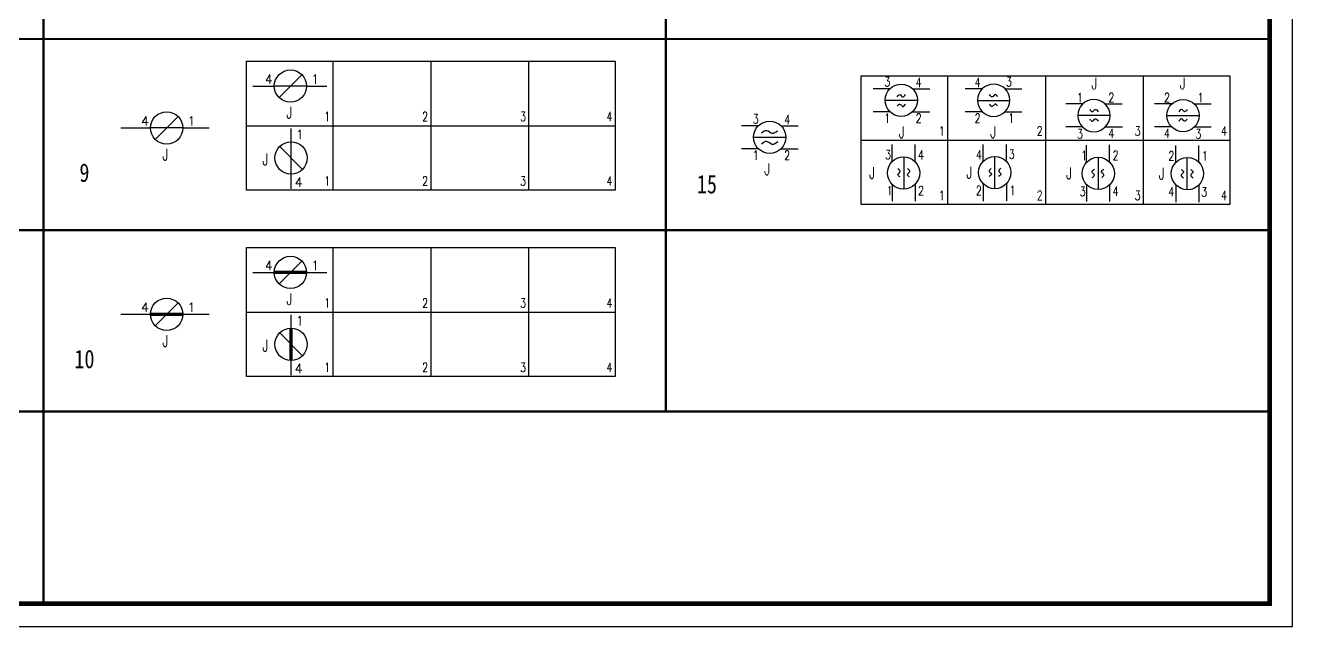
# Model space of a CAD drawing. Extents: x 3230 to 3738, y 3535 to 3831.
# Drawn here: x 3463.1 to 3738, y 3535.1 to 3665.5 of the extents above; entities that cross this region are included whole.
import ezdxf
from ezdxf.enums import TextEntityAlignment as Align

# ---------------------------------------------------------------- set-up
doc = ezdxf.new("R2010")
doc.units = 0
doc.header["$LTSCALE"] = 10
doc.header["$MEASUREMENT"] = 0
doc.layers.get('0').update_dxf_attribs({"linetype": 'CONTINUOUS'})
doc.layers.add('1', color=1, linetype='CONTINUOUS')
doc.styles.get("Standard").update_dxf_attribs({"font": 'txt', "bigfont": 'hz'})
doc.styles.add('宋体', font='SimSun.ttf', dxfattribs={"width": 0.8})

# ---------------------------------------------------------------- blocks, each defined once
blk = doc.blocks.new('A$C1EA12CA7')
at = {"lineweight": -3}
for p, q in [((3.02, 8.55), (3.02, 12.28)), ((8.02, 8.6), (8.02, 12.3)), ((3.02, 3.75), (3.02, 0.02)), ((8.02, 3.71), (8.02, 0))]:
    blk.add_line(p, q, dxfattribs=at)
at = {"color": 1, "lineweight": 30}
blk.add_line((5.52, 2.68), (5.52, 9.65), dxfattribs=at)
at = {"lineweight": 30}
blk.add_circle((5.55, 6.18), 3.5, dxfattribs=at)
at = {"color": 7, "lineweight": 30}
for points in [[(4.25, 7.05), (4.71, 6.52), (4.2, 5.88), (4.72, 5.29)], [(6.31, 7.05), (6.77, 6.52), (6.26, 5.88), (6.79, 5.29)]]:
    blk.add_spline(points, degree=3, dxfattribs=at)
at = {"lineweight": -3, "width": 0.75}
for tag, p in [('2', (1.4, 9.03)), ('1', (8.71, 9.03)), ('4', (1.4, 1.27)), ('3', (8.54, 1.2))]:
    blk.add_attdef(tag, p, '', height=2, dxfattribs=at)
at = {"color": 3, "lineweight": -3, "width": 0.75}
blk.add_attdef('J', text='', height=2.5, dxfattribs=at).set_placement((0.62, 4.9), align=Align.CENTER)
blk = doc.blocks.new('A$C282E3A6A')
at = {"lineweight": -3}
for p, q in [((3.76, 8.55), (3.76, 12.28)), ((8.76, 8.6), (8.76, 12.3)), ((3.76, 3.75), (3.76, 0.02)), ((8.76, 3.71), (8.76, 0))]:
    blk.add_line(p, q, dxfattribs=at)
at = {"color": 1, "lineweight": 30}
blk.add_line((6.26, 9.62), (6.26, 2.66), dxfattribs=at)
at = {"lineweight": 30}
blk.add_circle((6.28, 6.12), 3.5, dxfattribs=at)
at = {"color": 7, "lineweight": 30}
for points in [[(4.99, 5.25), (5.23, 5.43), (5.76, 5.8), (4.59, 6.42), (5.17, 6.82), (5.46, 7.01)], [(7.05, 5.25), (7.3, 5.43), (7.83, 5.8), (6.65, 6.42), (7.24, 6.82), (7.53, 7.01)]]:
    blk.add_open_spline(points, degree=3, knots=[0, 0, 0, 0, 0.695631, 1.5149, 2.306038, 2.306038, 2.306038, 2.306038], dxfattribs=at)
at = {"lineweight": -3, "width": 0.75}
for tag, p in [('1', (2.59, 9.03)), ('2', (9.4, 9.03)), ('3', (2.26, 1.19)), ('4', (9.4, 1.26))]:
    blk.add_attdef(tag, p, '', height=2, dxfattribs=at)
at = {"color": 3, "lineweight": -3, "width": 0.75}
blk.add_attdef('J', text='', height=2.5, dxfattribs=at).set_placement((0.63, 4.88), align=Align.CENTER)
blk = doc.blocks.new('A$C76B61C57')
at = {"lineweight": -3}
for p, q in [((3.04, 8.6), (3.04, 12.3)), ((8.04, 8.55), (8.04, 12.28)), ((3.04, 3.71), (3.04, 0)), ((8.04, 3.75), (8.04, 0.02))]:
    blk.add_line(p, q, dxfattribs=at)
at = {"color": 1, "lineweight": 30}
blk.add_line((5.55, 2.68), (5.55, 9.65), dxfattribs=at)
at = {"lineweight": 30}
blk.add_circle((5.52, 6.18), 3.5, dxfattribs=at)
at = {"color": 7, "lineweight": 30}
for points in [[(4.75, 7.05), (4.51, 6.87), (3.98, 6.5), (5.15, 5.88), (4.56, 5.48), (4.28, 5.29)], [(6.81, 7.05), (6.57, 6.87), (6.04, 6.5), (7.21, 5.88), (6.63, 5.48), (6.34, 5.29)]]:
    blk.add_open_spline(points, degree=3, knots=[0, 0, 0, 0, 0.695631, 1.5149, 2.306038, 2.306038, 2.306038, 2.306038], dxfattribs=at)
at = {"lineweight": -3, "width": 0.75}
for tag, p in [('4', (1.43, 9.05)), ('3', (8.57, 9.12)), ('2', (1.43, 1.29)), ('1', (8.73, 1.29))]:
    blk.add_attdef(tag, p, '', height=2, dxfattribs=at)
at = {"color": 3, "lineweight": -3, "width": 0.75}
blk.add_attdef('J', text='', height=2.5, dxfattribs=at).set_placement((0.63, 4.89), align=Align.CENTER)
blk = doc.blocks.new('A$C7319577B')
at = {"lineweight": -3}
for p, q in [((4.32, 8.6), (4.32, 12.3)), ((9.32, 8.55), (9.32, 12.28)), ((4.32, 3.71), (4.32, 0)), ((9.32, 3.75), (9.32, 0.02))]:
    blk.add_line(p, q, dxfattribs=at)
at = {"color": 1, "lineweight": 30}
blk.add_line((6.83, 9.62), (6.83, 2.66), dxfattribs=at)
at = {"lineweight": 30}
blk.add_circle((6.8, 6.12), 3.5, dxfattribs=at)
at = {"color": 7, "lineweight": 30}
for points in [[(6.03, 5.25), (5.58, 5.78), (6.08, 6.42), (5.56, 7.01)], [(8.1, 5.25), (7.64, 5.78), (8.15, 6.42), (7.62, 7.01)]]:
    blk.add_spline(points, degree=3, dxfattribs=at)
at = {"lineweight": -3, "width": 0.75}
for tag, p in [('3', (2.8, 9.1)), ('4', (9.95, 9.03)), ('1', (3.14, 1.27)), ('2', (9.95, 1.27))]:
    blk.add_attdef(tag, p, '', height=2, dxfattribs=at)
at = {"color": 3, "lineweight": -3, "width": 0.75}
blk.add_attdef('J', text='', height=2.5, dxfattribs=at).set_placement((0.62, 4.86), align=Align.CENTER)
blk = doc.blocks.new('A$C61E965B5')
at = {"lineweight": -3}
for p, q in [((3.71, 10.67), (0, 10.67)), ((8.6, 10.67), (12.3, 10.67)), ((3.75, 5.67), (0.02, 5.67)), ((8.55, 5.67), (12.28, 5.67))]:
    blk.add_line(p, q, dxfattribs=at)
at = {"color": 1, "lineweight": 30}
blk.add_line((9.62, 8.17), (2.66, 8.17), dxfattribs=at)
at = {"lineweight": 30}
blk.add_circle((6.12, 8.2), 3.5, dxfattribs=at)
at = {"color": 7, "lineweight": 30}
for points in [[(5.25, 8.97), (5.78, 9.42), (6.42, 8.92), (7.01, 9.44)], [(5.25, 6.9), (5.78, 7.36), (6.42, 6.85), (7.01, 7.38)]]:
    blk.add_spline(points, degree=3, dxfattribs=at)
at = {"lineweight": -3, "width": 0.75}
for tag, p in [('3', (2.45, 11.19)), ('4', (9.26, 11.06)), ('1', (2.45, 3.3)), ('2', (9.26, 3.3))]:
    blk.add_attdef(tag, p, '', height=2, dxfattribs=at)
at = {"color": 3, "lineweight": -3, "width": 0.75}
blk.add_attdef('1DQJ', text='', height=2.5, dxfattribs=at).set_placement((6.22, 0), align=Align.CENTER)

msp = doc.modelspace()

# ---------------------------------------------------------------- linework, layer by layer
at = {"lineweight": -3}
for p, q in [((3737.96, 3535.08), (3737.96, 3831.45)), ((3512.42, 3652.35), (3517.06, 3652.35)), ((3524.06, 3652.35), (3528.46, 3652.35)), ((3483.79, 3643.26), (3490.21, 3643.26)), ((3497.21, 3643.26), (3502.93, 3643.26)), ((3520.69, 3640.25), (3520.69, 3643.16)), ((3622.11, 3643.71), (3618.4, 3643.71)), ((3627, 3643.71), (3630.7, 3643.71)), ((3622.16, 3638.71), (3618.43, 3638.71)), ((3626.95, 3638.71), (3630.68, 3638.71)), ((3520.69, 3630.05), (3520.69, 3633.25)), ((3512.42, 3611.93), (3517.06, 3611.93)), ((3524.06, 3611.93), (3528.46, 3611.93)), ((3483.79, 3602.84), (3490.21, 3602.84)), ((3497.21, 3602.84), (3502.93, 3602.84)), ((3520.69, 3599.83), (3520.69, 3602.73)), ((3520.69, 3589.62), (3520.69, 3592.83)), ((3229.9, 3535.08), (3737.96, 3535.08))]:
    msp.add_line(p, q, dxfattribs=at)
at = {"color": 7, "lineweight": -3}
for p, q in [((3529.75, 3657.72), (3529.75, 3629.77)), ((3550.99, 3657.72), (3550.99, 3629.77)), ((3572.23, 3657.72), (3572.23, 3629.77)), ((3663.08, 3654.6), (3663.08, 3626.65)), ((3684.32, 3654.6), (3684.32, 3626.65)), ((3705.56, 3654.6), (3705.56, 3626.65)), ((3511.02, 3643.75), (3590.97, 3643.75)), ((3644.34, 3640.63), (3724.3, 3640.63)), ((3529.75, 3617.3), (3529.75, 3589.35)), ((3550.99, 3617.3), (3550.99, 3589.35)), ((3572.23, 3617.3), (3572.23, 3589.35)), ((3511.02, 3603.32), (3590.97, 3603.32))]:
    msp.add_line(p, q, dxfattribs=at)
at = {"color": 1, "lineweight": 30}
for p, q in [((3518.08, 3649.88), (3523.03, 3654.82)), ((3491.23, 3640.78), (3496.18, 3645.73)), ((3628.02, 3641.21), (3621.06, 3641.21)), ((3523.17, 3634.28), (3518.22, 3639.23)), ((3518.08, 3609.45), (3523.03, 3614.4)), ((3491.23, 3600.36), (3496.18, 3605.31)), ((3523.17, 3593.85), (3518.22, 3598.8))]:
    msp.add_line(p, q, dxfattribs=at)
at = {"color": 7, "lineweight": 30}
for p, q in [((3524.06, 3652.35), (3517.06, 3652.35)), ((3497.21, 3643.26), (3490.21, 3643.26)), ((3520.69, 3633.25), (3520.69, 3640.25)), ((3524.06, 3611.93), (3517.06, 3611.93)), ((3497.21, 3602.84), (3490.21, 3602.84)), ((3520.69, 3592.83), (3520.69, 3599.83))]:
    msp.add_line(p, q, dxfattribs=at)
at = {"color": 7, "lineweight": -3}
for points, const_width in [([(3467, 3826.45), (3467, 3540.08)], 0.5), ([(3602.02, 3826.45), (3602.02, 3581.72)], 0.5), ([(3254.9, 3662.56), (3732.96, 3662.56)], 0.5), ([(3254.9, 3621.11), (3732.96, 3621.11)], 0.5), ([(3524.06, 3611.93), (3517.06, 3611.93)], 0.7), ([(3497.21, 3602.84), (3490.21, 3602.84)], 0.7), ([(3520.69, 3592.83), (3520.69, 3599.83)], 0.7), ([(3254.9, 3581.72), (3732.96, 3581.72)], 0.5)]:
    msp.add_lwpolyline(points, dxfattribs=dict(at, const_width=const_width))
for points in [[(3511.02, 3657.72), (3590.97, 3657.72), (3590.97, 3629.77), (3511.02, 3629.77)], [(3644.34, 3654.6), (3724.3, 3654.6), (3724.3, 3626.65), (3644.34, 3626.65)], [(3511.02, 3617.3), (3590.97, 3617.3), (3590.97, 3589.35), (3511.02, 3589.35)]]:
    msp.add_lwpolyline(points, close=True, dxfattribs=at)
at = {"lineweight": 30}
for centre in [(3520.56, 3652.35), (3493.71, 3643.26), (3624.52, 3641.24), (3520.69, 3636.75), (3520.56, 3611.93), (3493.71, 3602.84), (3520.69, 3596.33)]:
    msp.add_circle(centre, 3.5, dxfattribs=at)
at = {"color": 7, "lineweight": 30}
for points in [[(3622.75, 3642.19), (3623.93, 3642.73), (3625.09, 3642.11), (3626.24, 3642.67)], [(3626.26, 3640.23), (3625.07, 3639.69), (3623.91, 3640.31), (3622.76, 3639.75)]]:
    msp.add_spline(points, degree=3, dxfattribs=at)
at = {"layer": '1', "lineweight": -3}
msp.add_line((3254.9, 3540.08), (3731.92, 3540.08), dxfattribs=at)
at = {"layer": '1', "lineweight": -3, "const_width": 1}
for points in [[(3732.96, 3539.59), (3732.96, 3826.45)], [(3732.76, 3540.08), (3254.9, 3540.08)]]:
    msp.add_lwpolyline(points, dxfattribs=at)

# ---------------------------------------------------------------- block references
at = {"color": 7, "lineweight": -3}
msp.add_blockref('A$C61E965B5', (3646.94, 3641.08), dxfattribs=at).add_auto_attribs({'3': '3', '4': '4', '2': '2', '1': '1', '1DQJ': 'J'})
ref = msp.add_blockref('A$C61E965B5', (3679.22, 3641.08), dxfattribs=dict(at, xscale=-1))
ref.add_attrib('3', '3', (3675.77, 3652.27), dxfattribs={"lineweight": -3, "height": 2, "width": 0.75})
ref.add_attrib('4', '4', (3668.96, 3652.14), dxfattribs={"lineweight": -3, "height": 2, "width": 0.75})
ref.add_attrib('2', '2', (3668.96, 3644.38), dxfattribs={"lineweight": -3, "height": 2, "width": 0.75})
ref.add_attrib('1', '1', (3676.27, 3644.38), dxfattribs={"lineweight": -3, "height": 2, "width": 0.75})
ref.add_attrib('1DQJ', 'J', dxfattribs={"color": 3, "lineweight": -3, "height": 2.5, "width": 0.75}).set_placement((3673, 3641.08), align=Align.CENTER)
ref = msp.add_blockref('A$C61E965B5', (3688.73, 3654.15), dxfattribs=dict(at, xscale=-1, rotation=180))
ref.add_attrib('3', '3', (3691.18, 3640.97), dxfattribs={"lineweight": -3, "height": 2, "width": 0.75})
ref.add_attrib('4', '4', (3697.99, 3641.09), dxfattribs={"lineweight": -3, "height": 2, "width": 0.75})
ref.add_attrib('2', '2', (3697.99, 3648.85), dxfattribs={"lineweight": -3, "height": 2, "width": 0.75})
ref.add_attrib('1', '1', (3691.18, 3648.85), dxfattribs={"lineweight": -3, "height": 2, "width": 0.75})
ref.add_attrib('1DQJ', 'J', dxfattribs={"color": 3, "lineweight": -3, "height": 2.5, "width": 0.75}).set_placement((3694.95, 3651.65), align=Align.CENTER)
ref = msp.add_blockref('A$C61E965B5', (3720.3, 3654.15), dxfattribs=dict(at, rotation=180))
ref.add_attrib('3', '3', (3716.85, 3640.97), dxfattribs={"lineweight": -3, "height": 2, "width": 0.75})
ref.add_attrib('4', '4', (3710.05, 3641.09), dxfattribs={"lineweight": -3, "height": 2, "width": 0.75})
ref.add_attrib('2', '2', (3710.05, 3648.85), dxfattribs={"lineweight": -3, "height": 2, "width": 0.75})
ref.add_attrib('1', '1', (3717.35, 3648.85), dxfattribs={"lineweight": -3, "height": 2, "width": 0.75})
ref.add_attrib('1DQJ', 'J', dxfattribs={"color": 3, "lineweight": -3, "height": 2.5, "width": 0.75}).set_placement((3714.09, 3651.65), align=Align.CENTER)
at = {"color": 3, "lineweight": -3}
ref = msp.add_blockref('A$C7319577B', (3646.76, 3627.38), dxfattribs=at)
ref.add_attrib('J', 'J', dxfattribs={"color": 3, "lineweight": -3, "height": 2.5, "width": 0.75}).set_placement((3647.39, 3632.25), align=Align.RIGHT)
ref.add_attrib('1', '1', (3649.9, 3628.65), dxfattribs={"lineweight": -3, "height": 2, "width": 0.75})
ref.add_attrib('2', '2', (3656.71, 3628.65), dxfattribs={"lineweight": -3, "height": 2, "width": 0.75})
ref.add_attrib('4', '4', (3656.71, 3636.41), dxfattribs={"lineweight": -3, "height": 2, "width": 0.75})
ref.add_attrib('3', '3', (3649.56, 3636.48), dxfattribs={"lineweight": -3, "height": 2, "width": 0.75})
ref = msp.add_blockref('A$C76B61C57', (3667.82, 3627.41), dxfattribs=at)
ref.add_attrib('J', 'J', dxfattribs={"color": 3, "lineweight": -3, "height": 2.5, "width": 0.75}).set_placement((3668.45, 3632.3), align=Align.RIGHT)
ref.add_attrib('4', '4', (3669.25, 3636.47), dxfattribs={"lineweight": -3, "height": 2, "width": 0.75})
ref.add_attrib('3', '3', (3676.39, 3636.54), dxfattribs={"lineweight": -3, "height": 2, "width": 0.75})
ref.add_attrib('2', '2', (3669.25, 3628.71), dxfattribs={"lineweight": -3, "height": 2, "width": 0.75})
ref.add_attrib('1', '1', (3676.55, 3628.71), dxfattribs={"lineweight": -3, "height": 2, "width": 0.75})
ref = msp.add_blockref('A$C282E3A6A', (3689.5, 3627.28), dxfattribs=at)
ref.add_attrib('J', 'J', dxfattribs={"color": 3, "lineweight": -3, "height": 2.5, "width": 0.75}).set_placement((3690.12, 3632.16), align=Align.RIGHT)
ref.add_attrib('4', '4', (3698.9, 3628.55), dxfattribs={"lineweight": -3, "height": 2, "width": 0.75})
ref.add_attrib('3', '3', (3691.76, 3628.48), dxfattribs={"lineweight": -3, "height": 2, "width": 0.75})
ref.add_attrib('2', '2', (3698.9, 3636.31), dxfattribs={"lineweight": -3, "height": 2, "width": 0.75})
ref.add_attrib('1', '1', (3692.09, 3636.31), dxfattribs={"lineweight": -3, "height": 2, "width": 0.75})
ref = msp.add_blockref('A$C1EA12CA7', (3709.59, 3627.18), dxfattribs=at)
ref.add_attrib('J', 'J', dxfattribs={"color": 3, "lineweight": -3, "height": 2.5, "width": 0.75}).set_placement((3710.22, 3632.08), align=Align.RIGHT)
ref.add_attrib('1', '1', (3718.3, 3636.21), dxfattribs={"lineweight": -3, "height": 2, "width": 0.75})
ref.add_attrib('2', '2', (3710.99, 3636.21), dxfattribs={"lineweight": -3, "height": 2, "width": 0.75})
ref.add_attrib('3', '3', (3718.14, 3628.38), dxfattribs={"lineweight": -3, "height": 2, "width": 0.75})
ref.add_attrib('4', '4', (3710.99, 3628.45), dxfattribs={"lineweight": -3, "height": 2, "width": 0.75})

# ---------------------------------------------------------------- texts
at = {"color": 1, "lineweight": -3, "style": '宋体', "width": 0.8}
for s, p in [('9', (3475.87, 3631.57)), ('15', (3610.9, 3629.07)), ('10', (3475.87, 3591.14))]:
    msp.add_text(s, height=4, dxfattribs=at).set_placement(p, align=Align.CENTER)
at = {"lineweight": -3}
for tag, p in [('4', (3515, 3652.85)), ('1', (3525.06, 3652.85)), ('4', (3488.16, 3643.76)), ('1', (3498.21, 3643.76)), ('1', (3521.74, 3640.85)), ('4', (3521.45, 3630.5)), ('4', (3515, 3612.43)), ('1', (3525.06, 3612.43)), ('4', (3488.16, 3603.34)), ('1', (3498.21, 3603.34)), ('1', (3521.74, 3600.43)), ('4', (3521.45, 3590.08))]:
    msp.add_attdef(tag, p, '', height=2, dxfattribs=at)
at = {"color": 3, "lineweight": -3, "width": 0.75}
for p in [(3520.3, 3646.56), (3493.45, 3637.46), (3515.14, 3636.45), (3520.3, 3606.13), (3493.45, 3597.04), (3515.14, 3596.02)]:
    msp.add_attdef('J', text='', height=2.5, dxfattribs=at).set_placement(p, align=Align.MIDDLE)
at = {"color": 1, "lineweight": -3, "width": 0.75}
for tag, p in [('1', (3527.89, 3644.73)), ('2', (3549.13, 3644.73)), ('3', (3570.38, 3644.73)), ('4', (3589.11, 3644.73)), ('1', (3661.22, 3641.61)), ('2', (3682.46, 3641.61)), ('3', (3703.7, 3641.61)), ('4', (3722.44, 3641.61)), ('1', (3527.89, 3630.75)), ('2', (3549.13, 3630.75)), ('3', (3570.38, 3630.75)), ('4', (3589.11, 3630.75)), ('1', (3661.22, 3627.63)), ('2', (3682.46, 3627.63)), ('3', (3703.7, 3627.63)), ('4', (3722.44, 3627.63)), ('1', (3527.89, 3604.3)), ('2', (3549.13, 3604.3)), ('3', (3570.38, 3604.3)), ('4', (3589.11, 3604.3)), ('1', (3527.89, 3590.33)), ('2', (3549.13, 3590.33)), ('3', (3570.38, 3590.33)), ('4', (3589.11, 3590.33))]:
    msp.add_attdef(tag, p, '', height=2, dxfattribs=at)
at = {"lineweight": -3, "width": 0.75}
for tag, p in [('3', (3620.85, 3644.23)), ('4', (3627.66, 3644.1)), ('1', (3620.85, 3636.34)), ('2', (3627.66, 3636.34))]:
    msp.add_attdef(tag, p, '', height=2, dxfattribs=at)
at = {"color": 3, "lineweight": -3, "width": 0.75}
msp.add_attdef('J', text='', height=2.5, dxfattribs=at).set_placement((3623.98, 3633.04), align=Align.CENTER)

doc.saveas('drawing.dxf')
